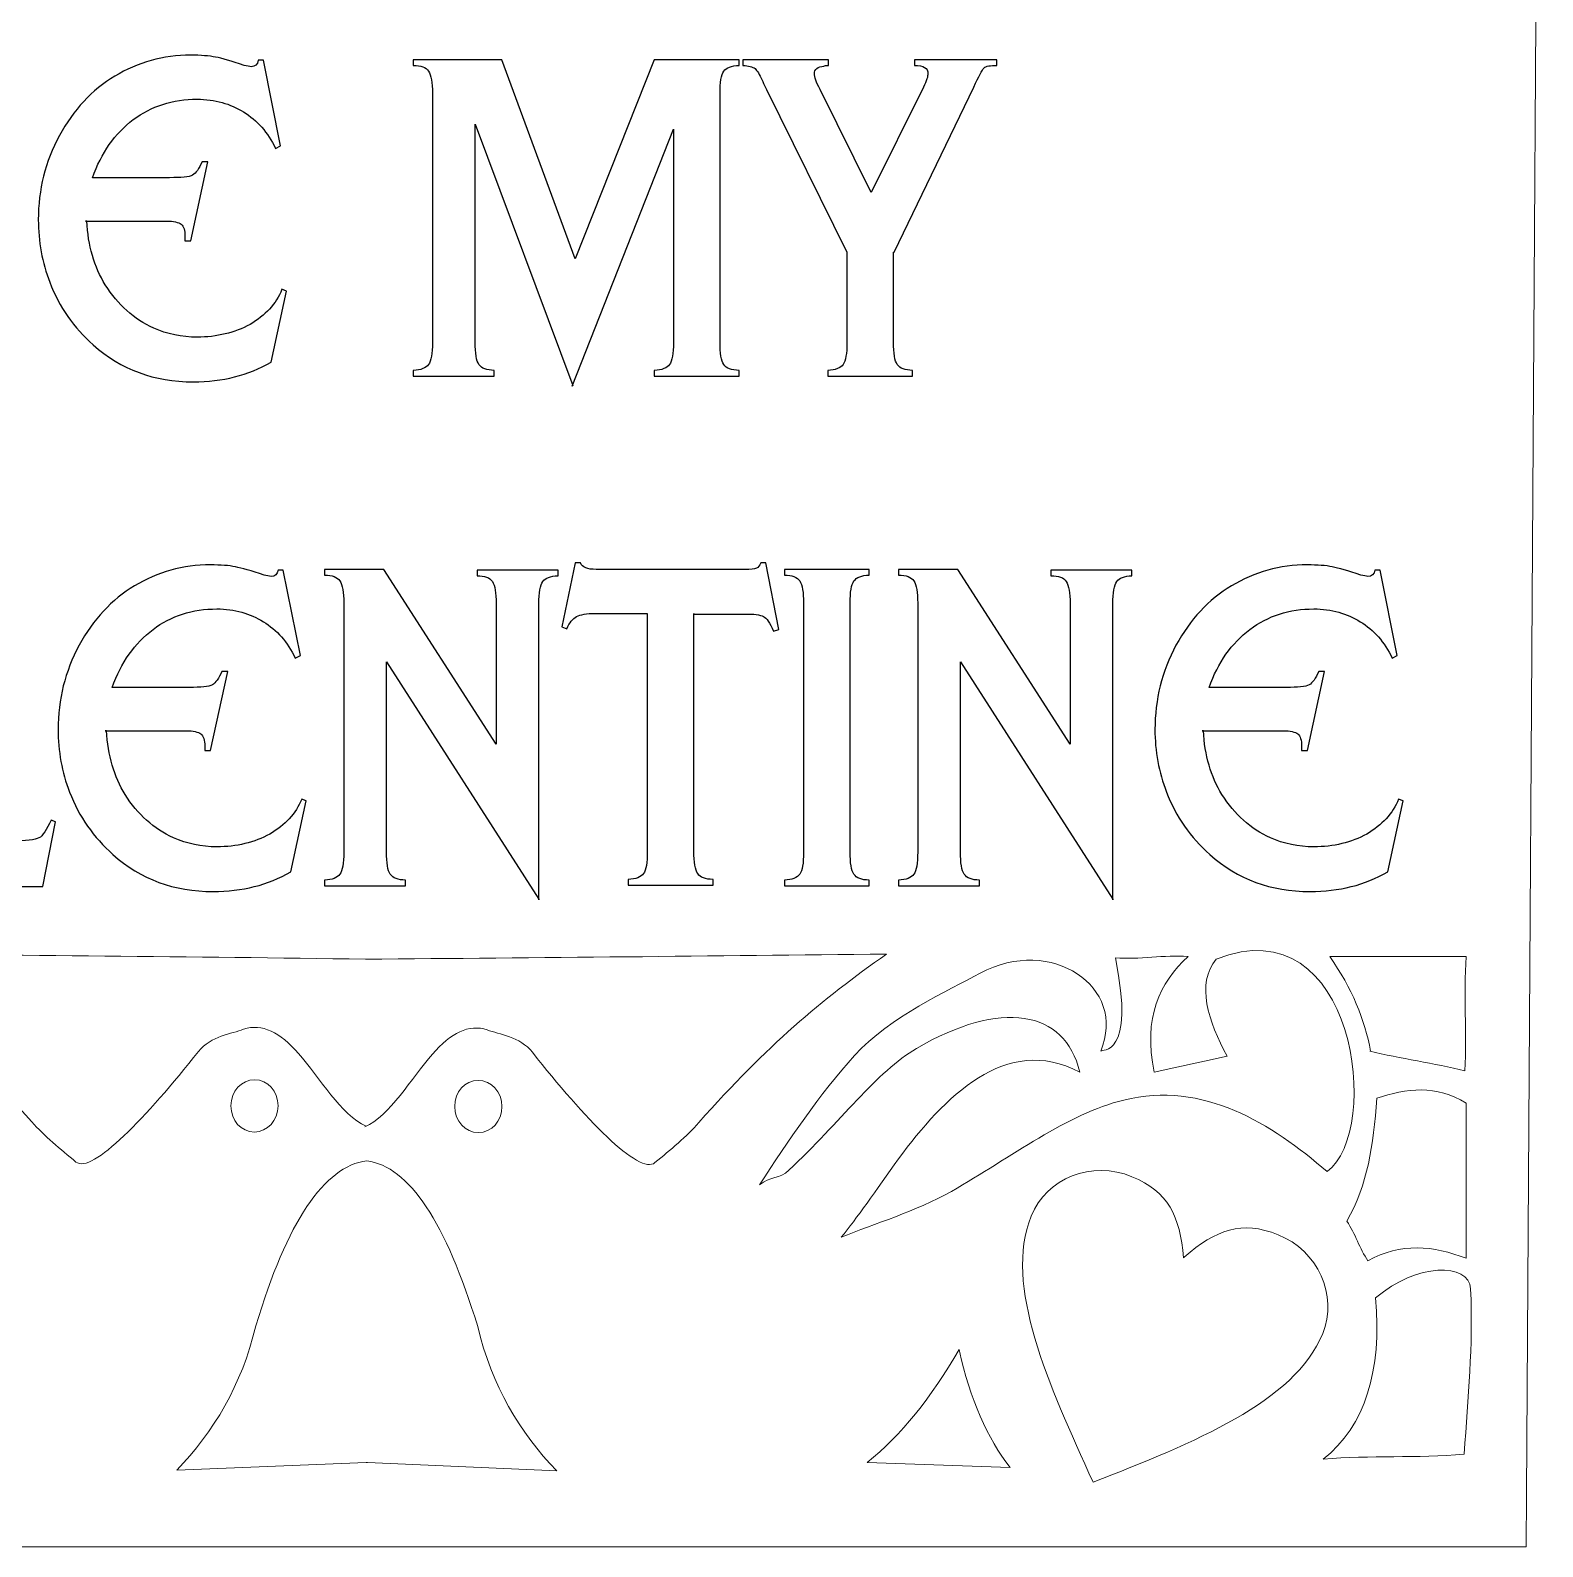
# Model space of a CAD drawing. Header units: centimetres. Extents: x -13.3 to 12.8, y -10.3 to 10.3.
# Drawn here: x 6.74 to 12.77, y -10.28 to -4.24 of the extents above; entities that cross this region are included whole.
import ezdxf

# ---------------------------------------------------------------- set-up
doc = ezdxf.new("R2010")
doc.units = ezdxf.units.CM
doc.header["$MEASUREMENT"] = 0
doc.layers.add('Layer 1', color=7, linetype='Continuous')

msp = doc.modelspace()

# ---------------------------------------------------------------- linework, layer by layer
at = {"layer": 'Layer 1', "color": 242, "lineweight": 18}
for points, knots in [([(3.52552, -1.41478), (3.80746, -0.01016), (5.10032, 0.85852), (5.6896, 0.94742), (5.6896, 0.94742), (5.7658, 1.21412), (5.92836, 1.4605), (6.2103, 1.67386), (6.2103, 1.67386), (6.42112, 1.83134), (6.66496, 1.92532), (6.90372, 2.00914), (6.90372, 2.00914), (7.12978, 2.08788), (7.37362, 2.08026), (7.59714, 2.16408), (7.59714, 2.16408), (7.747, 2.21996), (7.874, 2.3368), (8.11276, 2.42316), (8.11276, 2.42316), (8.34898, 2.3368), (8.47598, 2.21996), (8.62838, 2.16408), (8.62838, 2.16408), (8.8519, 2.08026), (9.09828, 2.09042), (9.3218, 2.00914), (9.3218, 2.00914), (9.5631, 1.92532), (9.80694, 1.83134), (10.01522, 1.67386), (10.01522, 1.67386), (10.29716, 1.4605), (10.45972, 1.21666), (10.53592, 0.94742), (10.53592, 0.94742), (11.20394, 0.84582), (12.76858, -0.25146), (12.75588, -1.89484), (12.75588, -1.89484), (12.75588, -1.89484), (12.70254, -10.27938), (12.70254, -10.27938), (12.70254, -10.27938), (12.70254, -10.27938), (8.21182, -10.27938), (8.21182, -10.27938), (8.21182, -10.27938), (8.21182, -10.27938), (3.52298, -10.27938), (3.52298, -10.27938), (3.52298, -10.27938), (3.52298, -10.27938), (-1.16586, -10.27938), (-1.16586, -10.27938), (-1.16586, -10.27938), (-1.16586, -10.27938), (-5.65658, -10.27938), (-5.65658, -10.27938), (-5.65658, -10.27938), (-5.65658, -10.27938), (-5.70992, -1.89484), (-5.70992, -1.89484), (-5.70992, -1.89484), (-5.72262, -0.25146), (-4.15798, 0.84328), (-3.48996, 0.94742), (-3.48996, 0.94742), (-3.41376, 1.21412), (-3.2512, 1.4605), (-2.96926, 1.67386), (-2.96926, 1.67386), (-2.75844, 1.83134), (-2.5146, 1.92532), (-2.27584, 2.00914), (-2.27584, 2.00914), (-2.04978, 2.08788), (-1.80594, 2.08026), (-1.58242, 2.16408), (-1.58242, 2.16408), (-1.43256, 2.21996), (-1.30556, 2.3368), (-1.0668, 2.42316), (-1.0668, 2.42316), (-0.83058, 2.3368), (-0.70358, 2.21996), (-0.55118, 2.16408), (-0.55118, 2.16408), (-0.32766, 2.08026), (-0.08128, 2.09042), (0.14224, 2.00914), (0.14224, 2.00914), (0.38354, 1.92532), (0.62738, 1.83134), (0.83566, 1.67386), (0.83566, 1.67386), (1.1176, 1.4605), (1.28016, 1.21666), (1.35636, 0.94742), (1.35636, 0.94742), (1.94564, 0.85598), (3.2385, -0.0127), (3.52044, -1.41478), (3.52044, -1.41478), (3.52044, -1.41478), (3.52552, -1.41478), (3.52552, -1.41478)], [0, 0, 0, 0, 0.0357143, 0.0357143, 0.0357143, 0.0357143, 0.0714286, 0.0714286, 0.0714286, 0.0714286, 0.1071429, 0.1071429, 0.1071429, 0.1071429, 0.1428571, 0.1428571, 0.1428571, 0.1428571, 0.1785714, 0.1785714, 0.1785714, 0.1785714, 0.2142857, 0.2142857, 0.2142857, 0.2142857, 0.25, 0.25, 0.25, 0.25, 0.2857143, 0.2857143, 0.2857143, 0.2857143, 0.3214286, 0.3214286, 0.3214286, 0.3214286, 0.3571429, 0.3571429, 0.3571429, 0.3571429, 0.3928571, 0.3928571, 0.3928571, 0.3928571, 0.4285714, 0.4285714, 0.4285714, 0.4285714, 0.4642857, 0.4642857, 0.4642857, 0.4642857, 0.5, 0.5, 0.5, 0.5, 0.5357143, 0.5357143, 0.5357143, 0.5357143, 0.5714286, 0.5714286, 0.5714286, 0.5714286, 0.6071429, 0.6071429, 0.6071429, 0.6071429, 0.6428571, 0.6428571, 0.6428571, 0.6428571, 0.6785714, 0.6785714, 0.6785714, 0.6785714, 0.7142857, 0.7142857, 0.7142857, 0.7142857, 0.75, 0.75, 0.75, 0.75, 0.7857143, 0.7857143, 0.7857143, 0.7857143, 0.8214286, 0.8214286, 0.8214286, 0.8214286, 0.8571429, 0.8571429, 0.8571429, 0.8571429, 0.8928571, 0.8928571, 0.8928571, 0.8928571, 0.9285714, 0.9285714, 0.9285714, 0.9285714, 1, 1, 1, 1]), ([(11.91006, -8.78586), (11.68908, -8.59536), (11.4173, -8.42264), (11.0998, -8.50138), (11.0998, -8.50138), (10.87628, -8.55472), (10.65022, -8.72998), (10.414, -8.8646), (10.414, -8.8646), (10.26922, -8.94588), (10.1092, -8.9916), (9.97458, -9.04748), (9.97458, -9.04748), (10.03554, -8.97382), (10.11174, -8.86206), (10.20318, -8.73506), (10.20318, -8.73506), (10.38352, -8.49122), (10.6299, -8.23468), (10.92454, -8.38962), (10.92454, -8.38962), (10.86612, -8.1407), (10.60958, -8.10006), (10.2743, -8.29564), (10.2743, -8.29564), (10.11682, -8.38708), (9.9695, -8.59028), (9.7663, -8.78078), (9.7663, -8.78078), (9.73074, -8.81634), (9.6901, -8.80364), (9.64946, -8.8392), (9.64946, -8.8392), (9.76122, -8.66394), (9.89076, -8.47598), (10.02792, -8.32358), (10.02792, -8.32358), (10.17016, -8.16864), (10.4013, -8.0645), (10.5283, -7.99592), (10.5283, -7.99592), (10.81278, -7.84352), (11.11504, -8.0518), (11.00836, -8.3058), (11.00836, -8.3058), (11.0109, -8.29818), (11.14806, -8.33374), (11.06678, -7.93496), (11.06678, -7.93496), (11.16076, -7.94258), (11.26236, -7.92226), (11.35634, -7.92988), (11.35634, -7.92988), (11.24204, -8.03402), (11.176, -8.17372), (11.22172, -8.38962), (11.22172, -8.38962), (11.3157, -8.3693), (11.4173, -8.34898), (11.51128, -8.32612), (11.51128, -8.32612), (11.43762, -8.18896), (11.38682, -8.03656), (11.4681, -7.94004), (11.4681, -7.94004), (12.02436, -7.71906), (12.13104, -8.62584), (11.91006, -8.78586)], [0, 0, 0, 0, 0.0555556, 0.0555556, 0.0555556, 0.0555556, 0.1111111, 0.1111111, 0.1111111, 0.1111111, 0.1666667, 0.1666667, 0.1666667, 0.1666667, 0.2222222, 0.2222222, 0.2222222, 0.2222222, 0.2777778, 0.2777778, 0.2777778, 0.2777778, 0.3333333, 0.3333333, 0.3333333, 0.3333333, 0.3888889, 0.3888889, 0.3888889, 0.3888889, 0.4444444, 0.4444444, 0.4444444, 0.4444444, 0.5, 0.5, 0.5, 0.5, 0.5555556, 0.5555556, 0.5555556, 0.5555556, 0.6111111, 0.6111111, 0.6111111, 0.6111111, 0.6666667, 0.6666667, 0.6666667, 0.6666667, 0.7222222, 0.7222222, 0.7222222, 0.7222222, 0.7777778, 0.7777778, 0.7777778, 0.7777778, 0.8333333, 0.8333333, 0.8333333, 0.8333333, 0.8888889, 0.8888889, 0.8888889, 0.8888889, 1, 1, 1, 1]), ([(8.08228, -8.60552), (7.98322, -8.5598), (7.89686, -8.41248), (7.81304, -8.31596), (7.81304, -8.31596), (7.73938, -8.23214), (7.66826, -8.19404), (7.5946, -8.21944), (7.5946, -8.21944), (7.54634, -8.23722), (7.46506, -8.24484), (7.41426, -8.30834), (7.41426, -8.30834), (7.21106, -8.56488), (6.99008, -8.79856), (6.92658, -8.74776), (6.92658, -8.74776), (6.86562, -8.69696), (6.79958, -8.64362), (6.75132, -8.58774), (6.75132, -8.58774), (6.47954, -8.2804), (6.26364, -8.10006), (6.00456, -7.91718), (6.00456, -7.91718), (6.69544, -7.9248), (7.38632, -7.92988), (8.07974, -7.94004), (8.07974, -7.94004), (8.77316, -7.93496), (9.46404, -7.92734), (10.15492, -7.91972), (10.15492, -7.91972), (9.89584, -8.1026), (9.67994, -8.28294), (9.40816, -8.59028), (9.40816, -8.59028), (9.3599, -8.64616), (9.29386, -8.6995), (9.2329, -8.7503), (9.2329, -8.7503), (9.17194, -8.80364), (8.94842, -8.56996), (8.74522, -8.31088), (8.74522, -8.31088), (8.69442, -8.24738), (8.61314, -8.23976), (8.56488, -8.22198), (8.56488, -8.22198), (8.49122, -8.19658), (8.4201, -8.23468), (8.34644, -8.3185), (8.34644, -8.3185), (8.26262, -8.41502), (8.17626, -8.56488), (8.0772, -8.60806), (8.0772, -8.60806), (8.0772, -8.60806), (8.08228, -8.60552), (8.08228, -8.60552)], [0, 0, 0, 0, 0.0625, 0.0625, 0.0625, 0.0625, 0.125, 0.125, 0.125, 0.125, 0.1875, 0.1875, 0.1875, 0.1875, 0.25, 0.25, 0.25, 0.25, 0.3125, 0.3125, 0.3125, 0.3125, 0.375, 0.375, 0.375, 0.375, 0.4375, 0.4375, 0.4375, 0.4375, 0.5, 0.5, 0.5, 0.5, 0.5625, 0.5625, 0.5625, 0.5625, 0.625, 0.625, 0.625, 0.625, 0.6875, 0.6875, 0.6875, 0.6875, 0.75, 0.75, 0.75, 0.75, 0.8125, 0.8125, 0.8125, 0.8125, 0.875, 0.875, 0.875, 0.875, 1, 1, 1, 1]), ([(12.08024, -8.3058), (12.19962, -8.33628), (12.33932, -8.35406), (12.4587, -8.38454), (12.4587, -8.38454), (12.46632, -8.22706), (12.45362, -8.08736), (12.46378, -7.92988), (12.46378, -7.92988), (12.28344, -7.92988), (12.10056, -7.92988), (11.92022, -7.92988), (11.92022, -7.92988), (12.00912, -8.05434), (12.05992, -8.18134), (12.08278, -8.3058), (12.08278, -8.3058), (12.08278, -8.3058), (12.08024, -8.3058), (12.08024, -8.3058)], [0, 0, 0, 0, 0.1666667, 0.1666667, 0.1666667, 0.1666667, 0.3333333, 0.3333333, 0.3333333, 0.3333333, 0.5, 0.5, 0.5, 0.5, 0.6666667, 0.6666667, 0.6666667, 0.6666667, 1, 1, 1, 1]), ([(7.63778, -8.4201), (7.69112, -8.4201), (7.73176, -8.46582), (7.73176, -8.52424), (7.73176, -8.52424), (7.73176, -8.58266), (7.68858, -8.62838), (7.63778, -8.62838), (7.63778, -8.62838), (7.58444, -8.62838), (7.5438, -8.58266), (7.5438, -8.52424), (7.5438, -8.52424), (7.5438, -8.46582), (7.58698, -8.4201), (7.63778, -8.4201)], [0, 0, 0, 0, 0.2, 0.2, 0.2, 0.2, 0.4, 0.4, 0.4, 0.4, 0.6, 0.6, 0.6, 0.6, 1, 1, 1, 1]), ([(8.52932, -8.42264), (8.47598, -8.42264), (8.43534, -8.46836), (8.43534, -8.52678), (8.43534, -8.52678), (8.43534, -8.5852), (8.47852, -8.63092), (8.52932, -8.63092), (8.52932, -8.63092), (8.58266, -8.63092), (8.6233, -8.5852), (8.6233, -8.52678), (8.6233, -8.52678), (8.6233, -8.46836), (8.58012, -8.42264), (8.52932, -8.42264)], [0, 0, 0, 0, 0.2, 0.2, 0.2, 0.2, 0.4, 0.4, 0.4, 0.4, 0.6, 0.6, 0.6, 0.6, 1, 1, 1, 1]), ([(12.07262, -9.14146), (12.20216, -9.0678), (12.33424, -9.0805), (12.46378, -9.1313), (12.46378, -9.1313), (12.46378, -8.92556), (12.46378, -8.71982), (12.46378, -8.51408), (12.46378, -8.51408), (12.3444, -8.43788), (12.22502, -8.45566), (12.10818, -8.49376), (12.10818, -8.49376), (12.09294, -8.6868), (12.07262, -8.83412), (11.9888, -8.98398), (11.9888, -8.98398), (12.02182, -9.03224), (12.0396, -9.0932), (12.07262, -9.14146)], [0, 0, 0, 0, 0.1666667, 0.1666667, 0.1666667, 0.1666667, 0.3333333, 0.3333333, 0.3333333, 0.3333333, 0.5, 0.5, 0.5, 0.5, 0.6666667, 0.6666667, 0.6666667, 0.6666667, 1, 1, 1, 1]), ([(8.08228, -9.9441), (8.08228, -9.9441), (7.3279, -9.97458), (7.3279, -9.97458), (7.3279, -9.97458), (7.47522, -9.82218), (7.58698, -9.63676), (7.64286, -9.40054), (7.64286, -9.40054), (7.76732, -8.98652), (7.91464, -8.76554), (8.08482, -8.74268), (8.08482, -8.74268), (8.255, -8.76554), (8.39978, -8.98906), (8.52678, -9.40308), (8.52678, -9.40308), (8.58266, -9.6393), (8.69442, -9.82472), (8.84174, -9.97712), (8.84174, -9.97712), (8.84174, -9.97712), (8.08736, -9.9441), (8.08736, -9.9441), (8.08736, -9.9441), (8.08736, -9.9441), (8.08228, -9.9441), (8.08228, -9.9441)], [0, 0, 0, 0, 0.125, 0.125, 0.125, 0.125, 0.25, 0.25, 0.25, 0.25, 0.375, 0.375, 0.375, 0.375, 0.5, 0.5, 0.5, 0.5, 0.625, 0.625, 0.625, 0.625, 0.75, 0.75, 0.75, 0.75, 1, 1, 1, 1]), ([(11.3411, -9.12622), (11.4681, -9.017), (11.5697, -8.9789), (11.71448, -9.03732), (11.71448, -9.03732), (11.8745, -9.10082), (11.95324, -9.27862), (11.89228, -9.43102), (11.89228, -9.43102), (11.78052, -9.70534), (11.3792, -9.86536), (10.97788, -10.02284), (10.97788, -10.02284), (10.80008, -9.63168), (10.61974, -9.23798), (10.7315, -8.96366), (10.7315, -8.96366), (10.79246, -8.81126), (10.9728, -8.74014), (11.13282, -8.80618), (11.13282, -8.80618), (11.2776, -8.8646), (11.32332, -8.96366), (11.33856, -9.12876), (11.33856, -9.12876), (11.33856, -9.12876), (11.3411, -9.12622), (11.3411, -9.12622)], [0, 0, 0, 0, 0.125, 0.125, 0.125, 0.125, 0.25, 0.25, 0.25, 0.25, 0.375, 0.375, 0.375, 0.375, 0.5, 0.5, 0.5, 0.5, 0.625, 0.625, 0.625, 0.625, 0.75, 0.75, 0.75, 0.75, 1, 1, 1, 1]), ([(11.89482, -9.9314), (12.08278, -9.91362), (12.2682, -9.92886), (12.45616, -9.91108), (12.45616, -9.91108), (12.4714, -9.6774), (12.49172, -9.4869), (12.48156, -9.25322), (12.48156, -9.25322), (12.47648, -9.14654), (12.26566, -9.14908), (12.1031, -9.28878), (12.1031, -9.28878), (12.1285, -9.57834), (12.06246, -9.79678), (11.89482, -9.9314)], [0, 0, 0, 0, 0.2, 0.2, 0.2, 0.2, 0.4, 0.4, 0.4, 0.4, 0.6, 0.6, 0.6, 0.6, 1, 1, 1, 1]), ([(10.07872, -9.9441), (10.07872, -9.9441), (10.64768, -9.96442), (10.64768, -9.96442), (10.64768, -9.96442), (10.55624, -9.84758), (10.48766, -9.69264), (10.44448, -9.49452), (10.44448, -9.49452), (10.33272, -9.68502), (10.21334, -9.83742), (10.07872, -9.9441)], [0, 0, 0, 0, 0.25, 0.25, 0.25, 0.25, 0.5, 0.5, 0.5, 0.5, 1, 1, 1, 1])]:
    msp.add_open_spline(points, degree=3, knots=knots, dxfattribs=at)
at = {"layer": 'Layer 1', "color": 7}
for points, knots in [([(6.96976, -5.00126), (6.97484, -5.09778), (7.00024, -5.18414), (7.04342, -5.25526), (7.04342, -5.25526), (7.09422, -5.334), (7.15772, -5.39242), (7.23646, -5.42798), (7.23646, -5.42798), (7.2898, -5.45084), (7.34822, -5.46354), (7.40918, -5.46354), (7.40918, -5.46354), (7.48792, -5.46354), (7.55904, -5.44576), (7.62, -5.41274), (7.62, -5.41274), (7.68096, -5.37718), (7.72414, -5.33146), (7.747, -5.27304), (7.747, -5.27304), (7.747, -5.27304), (7.76478, -5.28066), (7.76478, -5.28066), (7.76478, -5.28066), (7.76478, -5.28066), (7.70382, -5.5626), (7.70382, -5.5626), (7.70382, -5.5626), (7.61238, -5.61594), (7.51078, -5.64134), (7.39394, -5.64134), (7.39394, -5.64134), (7.239, -5.64134), (7.10692, -5.59308), (6.99516, -5.49402), (6.99516, -5.49402), (6.91896, -5.42544), (6.86054, -5.34416), (6.82244, -5.2451), (6.82244, -5.2451), (6.79196, -5.16636), (6.77672, -5.08254), (6.77672, -4.99618), (6.77672, -4.99618), (6.77672, -4.8768), (6.80466, -4.76504), (6.86054, -4.6609), (6.86054, -4.6609), (6.91642, -4.5593), (6.99008, -4.47802), (7.08152, -4.42468), (7.08152, -4.42468), (7.17296, -4.3688), (7.27456, -4.34086), (7.38378, -4.34086), (7.38378, -4.34086), (7.42442, -4.34086), (7.45744, -4.3434), (7.48284, -4.34848), (7.48284, -4.34848), (7.50824, -4.35356), (7.54634, -4.36372), (7.59714, -4.3815), (7.59714, -4.3815), (7.6073, -4.38404), (7.61746, -4.38658), (7.62508, -4.38658), (7.62508, -4.38658), (7.64032, -4.38658), (7.65048, -4.37896), (7.65302, -4.36118), (7.65302, -4.36118), (7.65302, -4.36118), (7.67334, -4.36118), (7.67334, -4.36118), (7.67334, -4.36118), (7.67334, -4.36118), (7.74192, -4.70154), (7.74192, -4.70154), (7.74192, -4.70154), (7.74192, -4.70154), (7.7216, -4.7117), (7.7216, -4.7117), (7.7216, -4.7117), (7.69112, -4.6482), (7.64794, -4.59994), (7.5946, -4.56692), (7.5946, -4.56692), (7.54126, -4.5339), (7.4803, -4.51612), (7.40918, -4.51612), (7.40918, -4.51612), (7.31266, -4.51612), (7.2263, -4.54406), (7.15518, -4.5974), (7.15518, -4.5974), (7.08152, -4.65328), (7.02818, -4.72948), (6.99262, -4.82854), (6.99262, -4.82854), (6.99262, -4.82854), (7.29996, -4.82854), (7.29996, -4.82854), (7.29996, -4.82854), (7.34568, -4.82854), (7.37616, -4.826), (7.3914, -4.81838), (7.3914, -4.81838), (7.4041, -4.81076), (7.4168, -4.79298), (7.4295, -4.76504), (7.4295, -4.76504), (7.4295, -4.76504), (7.45236, -4.76504), (7.45236, -4.76504), (7.45236, -4.76504), (7.45236, -4.76504), (7.38378, -5.08), (7.38378, -5.08), (7.38378, -5.08), (7.38378, -5.08), (7.36092, -5.08), (7.36092, -5.08), (7.36092, -5.08), (7.36092, -5.07238), (7.36092, -5.0673), (7.36092, -5.06222), (7.36092, -5.06222), (7.36092, -5.03936), (7.35584, -5.02158), (7.34568, -5.01396), (7.34568, -5.01396), (7.33552, -5.00634), (7.3152, -5.00126), (7.28726, -5.00126), (7.28726, -5.00126), (7.28726, -5.00126), (6.96468, -5.00126), (6.96468, -5.00126), (6.96468, -5.00126), (6.96468, -5.00126), (6.96976, -5.00126), (6.96976, -5.00126)], [0, 0, 0, 0, 0.027027, 0.027027, 0.027027, 0.027027, 0.0540541, 0.0540541, 0.0540541, 0.0540541, 0.0810811, 0.0810811, 0.0810811, 0.0810811, 0.1081081, 0.1081081, 0.1081081, 0.1081081, 0.1351351, 0.1351351, 0.1351351, 0.1351351, 0.1621622, 0.1621622, 0.1621622, 0.1621622, 0.1891892, 0.1891892, 0.1891892, 0.1891892, 0.2162162, 0.2162162, 0.2162162, 0.2162162, 0.2432432, 0.2432432, 0.2432432, 0.2432432, 0.2702703, 0.2702703, 0.2702703, 0.2702703, 0.2972973, 0.2972973, 0.2972973, 0.2972973, 0.3243243, 0.3243243, 0.3243243, 0.3243243, 0.3513514, 0.3513514, 0.3513514, 0.3513514, 0.3783784, 0.3783784, 0.3783784, 0.3783784, 0.4054054, 0.4054054, 0.4054054, 0.4054054, 0.4324324, 0.4324324, 0.4324324, 0.4324324, 0.4594595, 0.4594595, 0.4594595, 0.4594595, 0.4864865, 0.4864865, 0.4864865, 0.4864865, 0.5135135, 0.5135135, 0.5135135, 0.5135135, 0.5405405, 0.5405405, 0.5405405, 0.5405405, 0.5675676, 0.5675676, 0.5675676, 0.5675676, 0.5945946, 0.5945946, 0.5945946, 0.5945946, 0.6216216, 0.6216216, 0.6216216, 0.6216216, 0.6486486, 0.6486486, 0.6486486, 0.6486486, 0.6756757, 0.6756757, 0.6756757, 0.6756757, 0.7027027, 0.7027027, 0.7027027, 0.7027027, 0.7297297, 0.7297297, 0.7297297, 0.7297297, 0.7567568, 0.7567568, 0.7567568, 0.7567568, 0.7837838, 0.7837838, 0.7837838, 0.7837838, 0.8108108, 0.8108108, 0.8108108, 0.8108108, 0.8378378, 0.8378378, 0.8378378, 0.8378378, 0.8648649, 0.8648649, 0.8648649, 0.8648649, 0.8918919, 0.8918919, 0.8918919, 0.8918919, 0.9189189, 0.9189189, 0.9189189, 0.9189189, 0.9459459, 0.9459459, 0.9459459, 0.9459459, 1, 1, 1, 1]), ([(8.90524, -5.65658), (8.90524, -5.65658), (8.51662, -4.61518), (8.51662, -4.61518), (8.51662, -4.61518), (8.51662, -4.61518), (8.51662, -5.48386), (8.51662, -5.48386), (8.51662, -5.48386), (8.51662, -5.52704), (8.5217, -5.55752), (8.53186, -5.57276), (8.53186, -5.57276), (8.54202, -5.588), (8.56234, -5.59562), (8.59282, -5.59562), (8.59282, -5.59562), (8.59282, -5.59562), (8.59282, -5.61848), (8.59282, -5.61848), (8.59282, -5.61848), (8.59282, -5.61848), (8.27024, -5.61848), (8.27024, -5.61848), (8.27024, -5.61848), (8.27024, -5.61848), (8.27024, -5.59562), (8.27024, -5.59562), (8.27024, -5.59562), (8.30072, -5.59562), (8.32104, -5.58546), (8.3312, -5.57276), (8.3312, -5.57276), (8.34136, -5.55752), (8.34644, -5.52958), (8.34644, -5.48386), (8.34644, -5.48386), (8.34644, -5.48386), (8.34644, -4.49326), (8.34644, -4.49326), (8.34644, -4.49326), (8.34644, -4.45008), (8.34136, -4.4196), (8.3312, -4.40436), (8.3312, -4.40436), (8.32104, -4.38912), (8.30072, -4.3815), (8.27024, -4.3815), (8.27024, -4.3815), (8.27024, -4.3815), (8.27024, -4.35864), (8.27024, -4.35864), (8.27024, -4.35864), (8.27024, -4.35864), (8.6233, -4.35864), (8.6233, -4.35864), (8.6233, -4.35864), (8.6233, -4.35864), (8.9154, -5.15112), (8.9154, -5.15112), (8.9154, -5.15112), (8.9154, -5.15112), (9.23036, -4.35864), (9.23036, -4.35864), (9.23036, -4.35864), (9.23036, -4.35864), (9.56818, -4.35864), (9.56818, -4.35864), (9.56818, -4.35864), (9.56818, -4.35864), (9.56818, -4.3815), (9.56818, -4.3815), (9.56818, -4.3815), (9.5377, -4.3815), (9.51738, -4.39166), (9.50722, -4.40436), (9.50722, -4.40436), (9.49706, -4.4196), (9.49198, -4.44754), (9.49198, -4.49326), (9.49198, -4.49326), (9.49198, -4.49326), (9.49198, -5.48386), (9.49198, -5.48386), (9.49198, -5.48386), (9.49198, -5.52704), (9.49706, -5.55752), (9.50722, -5.57276), (9.50722, -5.57276), (9.51738, -5.588), (9.5377, -5.59562), (9.56818, -5.59562), (9.56818, -5.59562), (9.56818, -5.59562), (9.56818, -5.61848), (9.56818, -5.61848), (9.56818, -5.61848), (9.56818, -5.61848), (9.23036, -5.61848), (9.23036, -5.61848), (9.23036, -5.61848), (9.23036, -5.61848), (9.23036, -5.59562), (9.23036, -5.59562), (9.23036, -5.59562), (9.26084, -5.59562), (9.28116, -5.58546), (9.29132, -5.57276), (9.29132, -5.57276), (9.30148, -5.55752), (9.30656, -5.52958), (9.30656, -5.48386), (9.30656, -5.48386), (9.30656, -5.48386), (9.30656, -4.6355), (9.30656, -4.6355), (9.30656, -4.6355), (9.30656, -4.6355), (8.9027, -5.65912), (8.9027, -5.65912), (8.9027, -5.65912), (8.9027, -5.65912), (8.90524, -5.65658), (8.90524, -5.65658)], [0, 0, 0, 0, 0.03125, 0.03125, 0.03125, 0.03125, 0.0625, 0.0625, 0.0625, 0.0625, 0.09375, 0.09375, 0.09375, 0.09375, 0.125, 0.125, 0.125, 0.125, 0.15625, 0.15625, 0.15625, 0.15625, 0.1875, 0.1875, 0.1875, 0.1875, 0.21875, 0.21875, 0.21875, 0.21875, 0.25, 0.25, 0.25, 0.25, 0.28125, 0.28125, 0.28125, 0.28125, 0.3125, 0.3125, 0.3125, 0.3125, 0.34375, 0.34375, 0.34375, 0.34375, 0.375, 0.375, 0.375, 0.375, 0.40625, 0.40625, 0.40625, 0.40625, 0.4375, 0.4375, 0.4375, 0.4375, 0.46875, 0.46875, 0.46875, 0.46875, 0.5, 0.5, 0.5, 0.5, 0.53125, 0.53125, 0.53125, 0.53125, 0.5625, 0.5625, 0.5625, 0.5625, 0.59375, 0.59375, 0.59375, 0.59375, 0.625, 0.625, 0.625, 0.625, 0.65625, 0.65625, 0.65625, 0.65625, 0.6875, 0.6875, 0.6875, 0.6875, 0.71875, 0.71875, 0.71875, 0.71875, 0.75, 0.75, 0.75, 0.75, 0.78125, 0.78125, 0.78125, 0.78125, 0.8125, 0.8125, 0.8125, 0.8125, 0.84375, 0.84375, 0.84375, 0.84375, 0.875, 0.875, 0.875, 0.875, 0.90625, 0.90625, 0.90625, 0.90625, 0.9375, 0.9375, 0.9375, 0.9375, 1, 1, 1, 1]), ([(10.18286, -5.12572), (10.18286, -5.12572), (10.18286, -5.48386), (10.18286, -5.48386), (10.18286, -5.48386), (10.18286, -5.52704), (10.18794, -5.55752), (10.1981, -5.57276), (10.1981, -5.57276), (10.20826, -5.588), (10.22858, -5.59562), (10.25906, -5.59562), (10.25906, -5.59562), (10.25906, -5.59562), (10.25906, -5.61848), (10.25906, -5.61848), (10.25906, -5.61848), (10.25906, -5.61848), (9.92124, -5.61848), (9.92124, -5.61848), (9.92124, -5.61848), (9.92124, -5.61848), (9.92124, -5.59562), (9.92124, -5.59562), (9.92124, -5.59562), (9.95172, -5.59562), (9.97204, -5.58546), (9.9822, -5.57276), (9.9822, -5.57276), (9.99236, -5.55752), (9.99744, -5.52958), (9.99744, -5.48386), (9.99744, -5.48386), (9.99744, -5.48386), (9.99744, -5.12572), (9.99744, -5.12572), (9.99744, -5.12572), (9.99744, -5.12572), (9.6774, -4.47802), (9.6774, -4.47802), (9.6774, -4.47802), (9.66724, -4.4577), (9.66216, -4.445), (9.65962, -4.43992), (9.65962, -4.43992), (9.64946, -4.41706), (9.6393, -4.40182), (9.63168, -4.3942), (9.63168, -4.3942), (9.62152, -4.38658), (9.60628, -4.38404), (9.58342, -4.3815), (9.58342, -4.3815), (9.58342, -4.3815), (9.58342, -4.35864), (9.58342, -4.35864), (9.58342, -4.35864), (9.58342, -4.35864), (9.92378, -4.35864), (9.92378, -4.35864), (9.92378, -4.35864), (9.92378, -4.35864), (9.92378, -4.3815), (9.92378, -4.3815), (9.92378, -4.3815), (9.91362, -4.3815), (9.90854, -4.3815), (9.906, -4.38404), (9.906, -4.38404), (9.8806, -4.38658), (9.8679, -4.39674), (9.8679, -4.41452), (9.8679, -4.41452), (9.8679, -4.42722), (9.87552, -4.44754), (9.89076, -4.47802), (9.89076, -4.47802), (9.89076, -4.47802), (10.09396, -4.88696), (10.09396, -4.88696), (10.09396, -4.88696), (10.09396, -4.88696), (10.30224, -4.46786), (10.30224, -4.46786), (10.30224, -4.46786), (10.31494, -4.44246), (10.32002, -4.42468), (10.32002, -4.41452), (10.32002, -4.41452), (10.32002, -4.39166), (10.30224, -4.3815), (10.26668, -4.3815), (10.26668, -4.3815), (10.26668, -4.3815), (10.26668, -4.35864), (10.26668, -4.35864), (10.26668, -4.35864), (10.26668, -4.35864), (10.59434, -4.35864), (10.59434, -4.35864), (10.59434, -4.35864), (10.59434, -4.35864), (10.59434, -4.3815), (10.59434, -4.3815), (10.59434, -4.3815), (10.56894, -4.3815), (10.55116, -4.38404), (10.54354, -4.39166), (10.54354, -4.39166), (10.53592, -4.39928), (10.52322, -4.42468), (10.5029, -4.46786), (10.5029, -4.46786), (10.5029, -4.46786), (10.1854, -5.12572), (10.1854, -5.12572), (10.1854, -5.12572), (10.1854, -5.12572), (10.18286, -5.12572), (10.18286, -5.12572)], [0, 0, 0, 0, 0.0322581, 0.0322581, 0.0322581, 0.0322581, 0.0645161, 0.0645161, 0.0645161, 0.0645161, 0.0967742, 0.0967742, 0.0967742, 0.0967742, 0.1290323, 0.1290323, 0.1290323, 0.1290323, 0.1612903, 0.1612903, 0.1612903, 0.1612903, 0.1935484, 0.1935484, 0.1935484, 0.1935484, 0.2258065, 0.2258065, 0.2258065, 0.2258065, 0.2580645, 0.2580645, 0.2580645, 0.2580645, 0.2903226, 0.2903226, 0.2903226, 0.2903226, 0.3225806, 0.3225806, 0.3225806, 0.3225806, 0.3548387, 0.3548387, 0.3548387, 0.3548387, 0.3870968, 0.3870968, 0.3870968, 0.3870968, 0.4193548, 0.4193548, 0.4193548, 0.4193548, 0.4516129, 0.4516129, 0.4516129, 0.4516129, 0.483871, 0.483871, 0.483871, 0.483871, 0.516129, 0.516129, 0.516129, 0.516129, 0.5483871, 0.5483871, 0.5483871, 0.5483871, 0.5806452, 0.5806452, 0.5806452, 0.5806452, 0.6129032, 0.6129032, 0.6129032, 0.6129032, 0.6451613, 0.6451613, 0.6451613, 0.6451613, 0.6774194, 0.6774194, 0.6774194, 0.6774194, 0.7096774, 0.7096774, 0.7096774, 0.7096774, 0.7419355, 0.7419355, 0.7419355, 0.7419355, 0.7741935, 0.7741935, 0.7741935, 0.7741935, 0.8064516, 0.8064516, 0.8064516, 0.8064516, 0.8387097, 0.8387097, 0.8387097, 0.8387097, 0.8709677, 0.8709677, 0.8709677, 0.8709677, 0.9032258, 0.9032258, 0.9032258, 0.9032258, 0.9354839, 0.9354839, 0.9354839, 0.9354839, 1, 1, 1, 1]), ([(6.34238, -7.47014), (6.34238, -7.47014), (6.67004, -7.47014), (6.67004, -7.47014), (6.67004, -7.47014), (6.72846, -7.47014), (6.76402, -7.46506), (6.77926, -7.45744), (6.77926, -7.45744), (6.7945, -7.44982), (6.80974, -7.42442), (6.82752, -7.38632), (6.82752, -7.38632), (6.82752, -7.38632), (6.8453, -7.39394), (6.8453, -7.39394), (6.8453, -7.39394), (6.8453, -7.39394), (6.7945, -7.65048), (6.7945, -7.65048), (6.7945, -7.65048), (6.7945, -7.65048), (6.07822, -7.65048), (6.07822, -7.65048), (6.07822, -7.65048), (6.07822, -7.65048), (6.07822, -7.62762), (6.07822, -7.62762), (6.07822, -7.62762), (6.1087, -7.62762), (6.12902, -7.61746), (6.13918, -7.60476), (6.13918, -7.60476), (6.14934, -7.58952), (6.15442, -7.56158), (6.15442, -7.51586), (6.15442, -7.51586), (6.15442, -7.51586), (6.15442, -6.52526), (6.15442, -6.52526), (6.15442, -6.52526), (6.15442, -6.48208), (6.14934, -6.4516), (6.13918, -6.43636), (6.13918, -6.43636), (6.12902, -6.42112), (6.1087, -6.4135), (6.07822, -6.4135), (6.07822, -6.4135), (6.07822, -6.4135), (6.07822, -6.39064), (6.07822, -6.39064), (6.07822, -6.39064), (6.07822, -6.39064), (6.41604, -6.39064), (6.41604, -6.39064), (6.41604, -6.39064), (6.41604, -6.39064), (6.41604, -6.4135), (6.41604, -6.4135), (6.41604, -6.4135), (6.38556, -6.4135), (6.36524, -6.42366), (6.35508, -6.43636), (6.35508, -6.43636), (6.34492, -6.4516), (6.33984, -6.47954), (6.33984, -6.52526), (6.33984, -6.52526), (6.33984, -6.52526), (6.33984, -7.47268), (6.33984, -7.47268), (6.33984, -7.47268), (6.33984, -7.47268), (6.34238, -7.47014), (6.34238, -7.47014)], [0, 0, 0, 0, 0.05, 0.05, 0.05, 0.05, 0.1, 0.1, 0.1, 0.1, 0.15, 0.15, 0.15, 0.15, 0.2, 0.2, 0.2, 0.2, 0.25, 0.25, 0.25, 0.25, 0.3, 0.3, 0.3, 0.3, 0.35, 0.35, 0.35, 0.35, 0.4, 0.4, 0.4, 0.4, 0.45, 0.45, 0.45, 0.45, 0.5, 0.5, 0.5, 0.5, 0.55, 0.55, 0.55, 0.55, 0.6, 0.6, 0.6, 0.6, 0.65, 0.65, 0.65, 0.65, 0.7, 0.7, 0.7, 0.7, 0.75, 0.75, 0.75, 0.75, 0.8, 0.8, 0.8, 0.8, 0.85, 0.85, 0.85, 0.85, 0.9, 0.9, 0.9, 0.9, 1, 1, 1, 1]), ([(7.0485, -7.03072), (7.05358, -7.12724), (7.07898, -7.2136), (7.12216, -7.28472), (7.12216, -7.28472), (7.17296, -7.36346), (7.23646, -7.42188), (7.3152, -7.45744), (7.3152, -7.45744), (7.36854, -7.4803), (7.42696, -7.493), (7.48792, -7.493), (7.48792, -7.493), (7.56666, -7.493), (7.63778, -7.47522), (7.69874, -7.4422), (7.69874, -7.4422), (7.7597, -7.40664), (7.80288, -7.36092), (7.82574, -7.3025), (7.82574, -7.3025), (7.82574, -7.3025), (7.84352, -7.31012), (7.84352, -7.31012), (7.84352, -7.31012), (7.84352, -7.31012), (7.78256, -7.59206), (7.78256, -7.59206), (7.78256, -7.59206), (7.69112, -7.6454), (7.58952, -7.6708), (7.47268, -7.6708), (7.47268, -7.6708), (7.31774, -7.6708), (7.18566, -7.62254), (7.0739, -7.52348), (7.0739, -7.52348), (6.9977, -7.4549), (6.93928, -7.37362), (6.90118, -7.27456), (6.90118, -7.27456), (6.8707, -7.19582), (6.85546, -7.112), (6.85546, -7.02564), (6.85546, -7.02564), (6.85546, -6.90626), (6.8834, -6.7945), (6.93928, -6.69036), (6.93928, -6.69036), (6.99516, -6.58876), (7.06882, -6.50748), (7.16026, -6.45414), (7.16026, -6.45414), (7.2517, -6.39826), (7.3533, -6.37032), (7.46252, -6.37032), (7.46252, -6.37032), (7.50316, -6.37032), (7.53618, -6.37286), (7.56158, -6.37794), (7.56158, -6.37794), (7.58698, -6.38302), (7.62508, -6.39318), (7.67588, -6.41096), (7.67588, -6.41096), (7.68604, -6.4135), (7.6962, -6.41604), (7.70382, -6.41604), (7.70382, -6.41604), (7.71906, -6.41604), (7.72922, -6.40842), (7.73176, -6.39064), (7.73176, -6.39064), (7.73176, -6.39064), (7.75208, -6.39064), (7.75208, -6.39064), (7.75208, -6.39064), (7.75208, -6.39064), (7.82066, -6.731), (7.82066, -6.731), (7.82066, -6.731), (7.82066, -6.731), (7.80034, -6.74116), (7.80034, -6.74116), (7.80034, -6.74116), (7.76986, -6.67766), (7.72668, -6.6294), (7.67334, -6.59638), (7.67334, -6.59638), (7.62, -6.56336), (7.55904, -6.54558), (7.48792, -6.54558), (7.48792, -6.54558), (7.3914, -6.54558), (7.30504, -6.57352), (7.23392, -6.62686), (7.23392, -6.62686), (7.16026, -6.68274), (7.10692, -6.75894), (7.07136, -6.858), (7.07136, -6.858), (7.07136, -6.858), (7.3787, -6.858), (7.3787, -6.858), (7.3787, -6.858), (7.42442, -6.858), (7.4549, -6.85546), (7.47014, -6.84784), (7.47014, -6.84784), (7.48284, -6.84022), (7.49554, -6.82244), (7.50824, -6.7945), (7.50824, -6.7945), (7.50824, -6.7945), (7.5311, -6.7945), (7.5311, -6.7945), (7.5311, -6.7945), (7.5311, -6.7945), (7.46252, -7.10946), (7.46252, -7.10946), (7.46252, -7.10946), (7.46252, -7.10946), (7.43966, -7.10946), (7.43966, -7.10946), (7.43966, -7.10946), (7.43966, -7.10184), (7.43966, -7.09676), (7.43966, -7.09168), (7.43966, -7.09168), (7.43966, -7.06882), (7.43458, -7.05104), (7.42442, -7.04342), (7.42442, -7.04342), (7.41426, -7.0358), (7.39394, -7.03072), (7.366, -7.03072), (7.366, -7.03072), (7.366, -7.03072), (7.04342, -7.03072), (7.04342, -7.03072), (7.04342, -7.03072), (7.04342, -7.03072), (7.0485, -7.03072), (7.0485, -7.03072)], [0, 0, 0, 0, 0.027027, 0.027027, 0.027027, 0.027027, 0.0540541, 0.0540541, 0.0540541, 0.0540541, 0.0810811, 0.0810811, 0.0810811, 0.0810811, 0.1081081, 0.1081081, 0.1081081, 0.1081081, 0.1351351, 0.1351351, 0.1351351, 0.1351351, 0.1621622, 0.1621622, 0.1621622, 0.1621622, 0.1891892, 0.1891892, 0.1891892, 0.1891892, 0.2162162, 0.2162162, 0.2162162, 0.2162162, 0.2432432, 0.2432432, 0.2432432, 0.2432432, 0.2702703, 0.2702703, 0.2702703, 0.2702703, 0.2972973, 0.2972973, 0.2972973, 0.2972973, 0.3243243, 0.3243243, 0.3243243, 0.3243243, 0.3513514, 0.3513514, 0.3513514, 0.3513514, 0.3783784, 0.3783784, 0.3783784, 0.3783784, 0.4054054, 0.4054054, 0.4054054, 0.4054054, 0.4324324, 0.4324324, 0.4324324, 0.4324324, 0.4594595, 0.4594595, 0.4594595, 0.4594595, 0.4864865, 0.4864865, 0.4864865, 0.4864865, 0.5135135, 0.5135135, 0.5135135, 0.5135135, 0.5405405, 0.5405405, 0.5405405, 0.5405405, 0.5675676, 0.5675676, 0.5675676, 0.5675676, 0.5945946, 0.5945946, 0.5945946, 0.5945946, 0.6216216, 0.6216216, 0.6216216, 0.6216216, 0.6486486, 0.6486486, 0.6486486, 0.6486486, 0.6756757, 0.6756757, 0.6756757, 0.6756757, 0.7027027, 0.7027027, 0.7027027, 0.7027027, 0.7297297, 0.7297297, 0.7297297, 0.7297297, 0.7567568, 0.7567568, 0.7567568, 0.7567568, 0.7837838, 0.7837838, 0.7837838, 0.7837838, 0.8108108, 0.8108108, 0.8108108, 0.8108108, 0.8378378, 0.8378378, 0.8378378, 0.8378378, 0.8648649, 0.8648649, 0.8648649, 0.8648649, 0.8918919, 0.8918919, 0.8918919, 0.8918919, 0.9189189, 0.9189189, 0.9189189, 0.9189189, 0.9459459, 0.9459459, 0.9459459, 0.9459459, 1, 1, 1, 1]), ([(8.77062, -7.70128), (8.77062, -7.70128), (8.16356, -6.7564), (8.16356, -6.7564), (8.16356, -6.7564), (8.16356, -6.7564), (8.16356, -7.51332), (8.16356, -7.51332), (8.16356, -7.51332), (8.16356, -7.5565), (8.16864, -7.58698), (8.1788, -7.60222), (8.1788, -7.60222), (8.18896, -7.61746), (8.20928, -7.62508), (8.23976, -7.62508), (8.23976, -7.62508), (8.23976, -7.62508), (8.23976, -7.64794), (8.23976, -7.64794), (8.23976, -7.64794), (8.23976, -7.64794), (7.91718, -7.64794), (7.91718, -7.64794), (7.91718, -7.64794), (7.91718, -7.64794), (7.91718, -7.62508), (7.91718, -7.62508), (7.91718, -7.62508), (7.94766, -7.62508), (7.96798, -7.61492), (7.97814, -7.60222), (7.97814, -7.60222), (7.9883, -7.58698), (7.99338, -7.55904), (7.99338, -7.51332), (7.99338, -7.51332), (7.99338, -7.51332), (7.99338, -6.52272), (7.99338, -6.52272), (7.99338, -6.52272), (7.99338, -6.47954), (7.9883, -6.44906), (7.97814, -6.43382), (7.97814, -6.43382), (7.96798, -6.41858), (7.94766, -6.41096), (7.91718, -6.41096), (7.91718, -6.41096), (7.91718, -6.41096), (7.91718, -6.3881), (7.91718, -6.3881), (7.91718, -6.3881), (7.91718, -6.3881), (8.1534, -6.3881), (8.1534, -6.3881), (8.1534, -6.3881), (8.1534, -6.3881), (8.60044, -7.08406), (8.60044, -7.08406), (8.60044, -7.08406), (8.60044, -7.08406), (8.60044, -6.52526), (8.60044, -6.52526), (8.60044, -6.52526), (8.60044, -6.48208), (8.59536, -6.4516), (8.5852, -6.43636), (8.5852, -6.43636), (8.57504, -6.42112), (8.55472, -6.4135), (8.52424, -6.4135), (8.52424, -6.4135), (8.52424, -6.4135), (8.52424, -6.39064), (8.52424, -6.39064), (8.52424, -6.39064), (8.52424, -6.39064), (8.84682, -6.39064), (8.84682, -6.39064), (8.84682, -6.39064), (8.84682, -6.39064), (8.84682, -6.4135), (8.84682, -6.4135), (8.84682, -6.4135), (8.81634, -6.4135), (8.79602, -6.42366), (8.78586, -6.43636), (8.78586, -6.43636), (8.7757, -6.4516), (8.77062, -6.47954), (8.77062, -6.52526), (8.77062, -6.52526), (8.77062, -6.52526), (8.77062, -7.70382), (8.77062, -7.70382), (8.77062, -7.70382), (8.77062, -7.70382), (8.77062, -7.70128), (8.77062, -7.70128)], [0, 0, 0, 0, 0.0384615, 0.0384615, 0.0384615, 0.0384615, 0.0769231, 0.0769231, 0.0769231, 0.0769231, 0.1153846, 0.1153846, 0.1153846, 0.1153846, 0.1538462, 0.1538462, 0.1538462, 0.1538462, 0.1923077, 0.1923077, 0.1923077, 0.1923077, 0.2307692, 0.2307692, 0.2307692, 0.2307692, 0.2692308, 0.2692308, 0.2692308, 0.2692308, 0.3076923, 0.3076923, 0.3076923, 0.3076923, 0.3461538, 0.3461538, 0.3461538, 0.3461538, 0.3846154, 0.3846154, 0.3846154, 0.3846154, 0.4230769, 0.4230769, 0.4230769, 0.4230769, 0.4615385, 0.4615385, 0.4615385, 0.4615385, 0.5, 0.5, 0.5, 0.5, 0.5384615, 0.5384615, 0.5384615, 0.5384615, 0.5769231, 0.5769231, 0.5769231, 0.5769231, 0.6153846, 0.6153846, 0.6153846, 0.6153846, 0.6538462, 0.6538462, 0.6538462, 0.6538462, 0.6923077, 0.6923077, 0.6923077, 0.6923077, 0.7307692, 0.7307692, 0.7307692, 0.7307692, 0.7692308, 0.7692308, 0.7692308, 0.7692308, 0.8076923, 0.8076923, 0.8076923, 0.8076923, 0.8461538, 0.8461538, 0.8461538, 0.8461538, 0.8846154, 0.8846154, 0.8846154, 0.8846154, 0.9230769, 0.9230769, 0.9230769, 0.9230769, 1, 1, 1, 1]), ([(9.38784, -6.56336), (9.38784, -6.56336), (9.38784, -7.51078), (9.38784, -7.51078), (9.38784, -7.51078), (9.38784, -7.55396), (9.39292, -7.58444), (9.40308, -7.59968), (9.40308, -7.59968), (9.41324, -7.61492), (9.43356, -7.62254), (9.46404, -7.62254), (9.46404, -7.62254), (9.46404, -7.62254), (9.46404, -7.6454), (9.46404, -7.6454), (9.46404, -7.6454), (9.46404, -7.6454), (9.12622, -7.6454), (9.12622, -7.6454), (9.12622, -7.6454), (9.12622, -7.6454), (9.12622, -7.62254), (9.12622, -7.62254), (9.12622, -7.62254), (9.1567, -7.62254), (9.17702, -7.61238), (9.18718, -7.59968), (9.18718, -7.59968), (9.19734, -7.58444), (9.20242, -7.5565), (9.20242, -7.51078), (9.20242, -7.51078), (9.20242, -7.51078), (9.20242, -6.56336), (9.20242, -6.56336), (9.20242, -6.56336), (9.20242, -6.56336), (8.99414, -6.56336), (8.99414, -6.56336), (8.99414, -6.56336), (8.96112, -6.56336), (8.93572, -6.56844), (8.92048, -6.57606), (8.92048, -6.57606), (8.90524, -6.58368), (8.89254, -6.60146), (8.88238, -6.62432), (8.88238, -6.62432), (8.88238, -6.62432), (8.86206, -6.6167), (8.86206, -6.6167), (8.86206, -6.6167), (8.86206, -6.6167), (8.9154, -6.3627), (8.9154, -6.3627), (8.9154, -6.3627), (8.9154, -6.3627), (8.93572, -6.3627), (8.93572, -6.3627), (8.93572, -6.3627), (8.94334, -6.38048), (8.96366, -6.3881), (8.99922, -6.3881), (8.99922, -6.3881), (8.99922, -6.3881), (9.59104, -6.3881), (9.59104, -6.3881), (9.59104, -6.3881), (9.6139, -6.3881), (9.62914, -6.3881), (9.63676, -6.38302), (9.63676, -6.38302), (9.64438, -6.38048), (9.64946, -6.37286), (9.65454, -6.3627), (9.65454, -6.3627), (9.65454, -6.3627), (9.67486, -6.3627), (9.67486, -6.3627), (9.67486, -6.3627), (9.67486, -6.3627), (9.72566, -6.62686), (9.72566, -6.62686), (9.72566, -6.62686), (9.72566, -6.62686), (9.70534, -6.63448), (9.70534, -6.63448), (9.70534, -6.63448), (9.6901, -6.60146), (9.6774, -6.58114), (9.6647, -6.57606), (9.6647, -6.57606), (9.652, -6.56844), (9.6266, -6.5659), (9.5885, -6.5659), (9.5885, -6.5659), (9.5885, -6.5659), (9.38784, -6.5659), (9.38784, -6.5659), (9.38784, -6.5659), (9.38784, -6.5659), (9.38784, -6.56336), (9.38784, -6.56336)], [0, 0, 0, 0, 0.037037, 0.037037, 0.037037, 0.037037, 0.0740741, 0.0740741, 0.0740741, 0.0740741, 0.1111111, 0.1111111, 0.1111111, 0.1111111, 0.1481481, 0.1481481, 0.1481481, 0.1481481, 0.1851852, 0.1851852, 0.1851852, 0.1851852, 0.2222222, 0.2222222, 0.2222222, 0.2222222, 0.2592593, 0.2592593, 0.2592593, 0.2592593, 0.2962963, 0.2962963, 0.2962963, 0.2962963, 0.3333333, 0.3333333, 0.3333333, 0.3333333, 0.3703704, 0.3703704, 0.3703704, 0.3703704, 0.4074074, 0.4074074, 0.4074074, 0.4074074, 0.4444444, 0.4444444, 0.4444444, 0.4444444, 0.4814815, 0.4814815, 0.4814815, 0.4814815, 0.5185185, 0.5185185, 0.5185185, 0.5185185, 0.5555556, 0.5555556, 0.5555556, 0.5555556, 0.5925926, 0.5925926, 0.5925926, 0.5925926, 0.6296296, 0.6296296, 0.6296296, 0.6296296, 0.6666667, 0.6666667, 0.6666667, 0.6666667, 0.7037037, 0.7037037, 0.7037037, 0.7037037, 0.7407407, 0.7407407, 0.7407407, 0.7407407, 0.7777778, 0.7777778, 0.7777778, 0.7777778, 0.8148148, 0.8148148, 0.8148148, 0.8148148, 0.8518519, 0.8518519, 0.8518519, 0.8518519, 0.8888889, 0.8888889, 0.8888889, 0.8888889, 0.9259259, 0.9259259, 0.9259259, 0.9259259, 1, 1, 1, 1]), ([(10.01014, -6.52272), (10.01014, -6.52272), (10.01014, -7.51332), (10.01014, -7.51332), (10.01014, -7.51332), (10.01014, -7.5565), (10.01522, -7.58698), (10.02538, -7.60222), (10.02538, -7.60222), (10.03554, -7.61746), (10.05586, -7.62508), (10.08634, -7.62508), (10.08634, -7.62508), (10.08634, -7.62508), (10.08634, -7.64794), (10.08634, -7.64794), (10.08634, -7.64794), (10.08634, -7.64794), (9.74852, -7.64794), (9.74852, -7.64794), (9.74852, -7.64794), (9.74852, -7.64794), (9.74852, -7.62508), (9.74852, -7.62508), (9.74852, -7.62508), (9.779, -7.62508), (9.79932, -7.61492), (9.80948, -7.60222), (9.80948, -7.60222), (9.81964, -7.58698), (9.82472, -7.55904), (9.82472, -7.51332), (9.82472, -7.51332), (9.82472, -7.51332), (9.82472, -6.52272), (9.82472, -6.52272), (9.82472, -6.52272), (9.82472, -6.47954), (9.81964, -6.44906), (9.80948, -6.43382), (9.80948, -6.43382), (9.79932, -6.41858), (9.779, -6.41096), (9.74852, -6.41096), (9.74852, -6.41096), (9.74852, -6.41096), (9.74852, -6.3881), (9.74852, -6.3881), (9.74852, -6.3881), (9.74852, -6.3881), (10.08634, -6.3881), (10.08634, -6.3881), (10.08634, -6.3881), (10.08634, -6.3881), (10.08634, -6.41096), (10.08634, -6.41096), (10.08634, -6.41096), (10.05586, -6.41096), (10.03554, -6.42112), (10.02538, -6.43382), (10.02538, -6.43382), (10.01522, -6.44906), (10.01014, -6.477), (10.01014, -6.52272)], [0, 0, 0, 0, 0.0588235, 0.0588235, 0.0588235, 0.0588235, 0.1176471, 0.1176471, 0.1176471, 0.1176471, 0.1764706, 0.1764706, 0.1764706, 0.1764706, 0.2352941, 0.2352941, 0.2352941, 0.2352941, 0.2941176, 0.2941176, 0.2941176, 0.2941176, 0.3529412, 0.3529412, 0.3529412, 0.3529412, 0.4117647, 0.4117647, 0.4117647, 0.4117647, 0.4705882, 0.4705882, 0.4705882, 0.4705882, 0.5294118, 0.5294118, 0.5294118, 0.5294118, 0.5882353, 0.5882353, 0.5882353, 0.5882353, 0.6470588, 0.6470588, 0.6470588, 0.6470588, 0.7058824, 0.7058824, 0.7058824, 0.7058824, 0.7647059, 0.7647059, 0.7647059, 0.7647059, 0.8235294, 0.8235294, 0.8235294, 0.8235294, 0.8823529, 0.8823529, 0.8823529, 0.8823529, 1, 1, 1, 1]), ([(11.05662, -7.70128), (11.05662, -7.70128), (10.44956, -6.7564), (10.44956, -6.7564), (10.44956, -6.7564), (10.44956, -6.7564), (10.44956, -7.51332), (10.44956, -7.51332), (10.44956, -7.51332), (10.44956, -7.5565), (10.45464, -7.58698), (10.4648, -7.60222), (10.4648, -7.60222), (10.47496, -7.61746), (10.49528, -7.62508), (10.52576, -7.62508), (10.52576, -7.62508), (10.52576, -7.62508), (10.52576, -7.64794), (10.52576, -7.64794), (10.52576, -7.64794), (10.52576, -7.64794), (10.20318, -7.64794), (10.20318, -7.64794), (10.20318, -7.64794), (10.20318, -7.64794), (10.20318, -7.62508), (10.20318, -7.62508), (10.20318, -7.62508), (10.23366, -7.62508), (10.25398, -7.61492), (10.26414, -7.60222), (10.26414, -7.60222), (10.2743, -7.58698), (10.27938, -7.55904), (10.27938, -7.51332), (10.27938, -7.51332), (10.27938, -7.51332), (10.27938, -6.52272), (10.27938, -6.52272), (10.27938, -6.52272), (10.27938, -6.47954), (10.2743, -6.44906), (10.26414, -6.43382), (10.26414, -6.43382), (10.25398, -6.41858), (10.23366, -6.41096), (10.20318, -6.41096), (10.20318, -6.41096), (10.20318, -6.41096), (10.20318, -6.3881), (10.20318, -6.3881), (10.20318, -6.3881), (10.20318, -6.3881), (10.4394, -6.3881), (10.4394, -6.3881), (10.4394, -6.3881), (10.4394, -6.3881), (10.88644, -7.08406), (10.88644, -7.08406), (10.88644, -7.08406), (10.88644, -7.08406), (10.88644, -6.52526), (10.88644, -6.52526), (10.88644, -6.52526), (10.88644, -6.48208), (10.88136, -6.4516), (10.8712, -6.43636), (10.8712, -6.43636), (10.86104, -6.42112), (10.84072, -6.4135), (10.81024, -6.4135), (10.81024, -6.4135), (10.81024, -6.4135), (10.81024, -6.39064), (10.81024, -6.39064), (10.81024, -6.39064), (10.81024, -6.39064), (11.13282, -6.39064), (11.13282, -6.39064), (11.13282, -6.39064), (11.13282, -6.39064), (11.13282, -6.4135), (11.13282, -6.4135), (11.13282, -6.4135), (11.10234, -6.4135), (11.08202, -6.42366), (11.07186, -6.43636), (11.07186, -6.43636), (11.0617, -6.4516), (11.05662, -6.47954), (11.05662, -6.52526), (11.05662, -6.52526), (11.05662, -6.52526), (11.05662, -7.70382), (11.05662, -7.70382), (11.05662, -7.70382), (11.05662, -7.70382), (11.05662, -7.70128), (11.05662, -7.70128)], [0, 0, 0, 0, 0.0384615, 0.0384615, 0.0384615, 0.0384615, 0.0769231, 0.0769231, 0.0769231, 0.0769231, 0.1153846, 0.1153846, 0.1153846, 0.1153846, 0.1538462, 0.1538462, 0.1538462, 0.1538462, 0.1923077, 0.1923077, 0.1923077, 0.1923077, 0.2307692, 0.2307692, 0.2307692, 0.2307692, 0.2692308, 0.2692308, 0.2692308, 0.2692308, 0.3076923, 0.3076923, 0.3076923, 0.3076923, 0.3461538, 0.3461538, 0.3461538, 0.3461538, 0.3846154, 0.3846154, 0.3846154, 0.3846154, 0.4230769, 0.4230769, 0.4230769, 0.4230769, 0.4615385, 0.4615385, 0.4615385, 0.4615385, 0.5, 0.5, 0.5, 0.5, 0.5384615, 0.5384615, 0.5384615, 0.5384615, 0.5769231, 0.5769231, 0.5769231, 0.5769231, 0.6153846, 0.6153846, 0.6153846, 0.6153846, 0.6538462, 0.6538462, 0.6538462, 0.6538462, 0.6923077, 0.6923077, 0.6923077, 0.6923077, 0.7307692, 0.7307692, 0.7307692, 0.7307692, 0.7692308, 0.7692308, 0.7692308, 0.7692308, 0.8076923, 0.8076923, 0.8076923, 0.8076923, 0.8461538, 0.8461538, 0.8461538, 0.8461538, 0.8846154, 0.8846154, 0.8846154, 0.8846154, 0.9230769, 0.9230769, 0.9230769, 0.9230769, 1, 1, 1, 1]), ([(11.4173, -7.03072), (11.42238, -7.12724), (11.44778, -7.2136), (11.49096, -7.28472), (11.49096, -7.28472), (11.54176, -7.36346), (11.60526, -7.42188), (11.684, -7.45744), (11.684, -7.45744), (11.73734, -7.4803), (11.79576, -7.493), (11.85672, -7.493), (11.85672, -7.493), (11.93546, -7.493), (12.00658, -7.47522), (12.06754, -7.4422), (12.06754, -7.4422), (12.1285, -7.40664), (12.17168, -7.36092), (12.19454, -7.3025), (12.19454, -7.3025), (12.19454, -7.3025), (12.21232, -7.31012), (12.21232, -7.31012), (12.21232, -7.31012), (12.21232, -7.31012), (12.15136, -7.59206), (12.15136, -7.59206), (12.15136, -7.59206), (12.05992, -7.6454), (11.95832, -7.6708), (11.84148, -7.6708), (11.84148, -7.6708), (11.68654, -7.6708), (11.55446, -7.62254), (11.4427, -7.52348), (11.4427, -7.52348), (11.3665, -7.4549), (11.30808, -7.37362), (11.26998, -7.27456), (11.26998, -7.27456), (11.2395, -7.19582), (11.22426, -7.112), (11.22426, -7.02564), (11.22426, -7.02564), (11.22426, -6.90626), (11.2522, -6.7945), (11.30808, -6.69036), (11.30808, -6.69036), (11.36396, -6.58876), (11.43762, -6.50748), (11.52906, -6.45414), (11.52906, -6.45414), (11.6205, -6.39826), (11.7221, -6.37032), (11.83132, -6.37032), (11.83132, -6.37032), (11.87196, -6.37032), (11.90498, -6.37286), (11.93038, -6.37794), (11.93038, -6.37794), (11.95578, -6.38302), (11.99388, -6.39318), (12.04468, -6.41096), (12.04468, -6.41096), (12.05484, -6.4135), (12.065, -6.41604), (12.07262, -6.41604), (12.07262, -6.41604), (12.08786, -6.41604), (12.09802, -6.40842), (12.10056, -6.39064), (12.10056, -6.39064), (12.10056, -6.39064), (12.12088, -6.39064), (12.12088, -6.39064), (12.12088, -6.39064), (12.12088, -6.39064), (12.18946, -6.731), (12.18946, -6.731), (12.18946, -6.731), (12.18946, -6.731), (12.16914, -6.74116), (12.16914, -6.74116), (12.16914, -6.74116), (12.13866, -6.67766), (12.09548, -6.6294), (12.04214, -6.59638), (12.04214, -6.59638), (11.9888, -6.56336), (11.92784, -6.54558), (11.85672, -6.54558), (11.85672, -6.54558), (11.7602, -6.54558), (11.67384, -6.57352), (11.60272, -6.62686), (11.60272, -6.62686), (11.52906, -6.68274), (11.47572, -6.75894), (11.44016, -6.858), (11.44016, -6.858), (11.44016, -6.858), (11.7475, -6.858), (11.7475, -6.858), (11.7475, -6.858), (11.79322, -6.858), (11.8237, -6.85546), (11.83894, -6.84784), (11.83894, -6.84784), (11.85164, -6.84022), (11.86434, -6.82244), (11.87704, -6.7945), (11.87704, -6.7945), (11.87704, -6.7945), (11.8999, -6.7945), (11.8999, -6.7945), (11.8999, -6.7945), (11.8999, -6.7945), (11.83132, -7.10946), (11.83132, -7.10946), (11.83132, -7.10946), (11.83132, -7.10946), (11.80846, -7.10946), (11.80846, -7.10946), (11.80846, -7.10946), (11.80846, -7.10184), (11.80846, -7.09676), (11.80846, -7.09168), (11.80846, -7.09168), (11.80846, -7.06882), (11.80338, -7.05104), (11.79322, -7.04342), (11.79322, -7.04342), (11.78306, -7.0358), (11.76274, -7.03072), (11.7348, -7.03072), (11.7348, -7.03072), (11.7348, -7.03072), (11.41222, -7.03072), (11.41222, -7.03072), (11.41222, -7.03072), (11.41222, -7.03072), (11.4173, -7.03072), (11.4173, -7.03072)], [0, 0, 0, 0, 0.027027, 0.027027, 0.027027, 0.027027, 0.0540541, 0.0540541, 0.0540541, 0.0540541, 0.0810811, 0.0810811, 0.0810811, 0.0810811, 0.1081081, 0.1081081, 0.1081081, 0.1081081, 0.1351351, 0.1351351, 0.1351351, 0.1351351, 0.1621622, 0.1621622, 0.1621622, 0.1621622, 0.1891892, 0.1891892, 0.1891892, 0.1891892, 0.2162162, 0.2162162, 0.2162162, 0.2162162, 0.2432432, 0.2432432, 0.2432432, 0.2432432, 0.2702703, 0.2702703, 0.2702703, 0.2702703, 0.2972973, 0.2972973, 0.2972973, 0.2972973, 0.3243243, 0.3243243, 0.3243243, 0.3243243, 0.3513514, 0.3513514, 0.3513514, 0.3513514, 0.3783784, 0.3783784, 0.3783784, 0.3783784, 0.4054054, 0.4054054, 0.4054054, 0.4054054, 0.4324324, 0.4324324, 0.4324324, 0.4324324, 0.4594595, 0.4594595, 0.4594595, 0.4594595, 0.4864865, 0.4864865, 0.4864865, 0.4864865, 0.5135135, 0.5135135, 0.5135135, 0.5135135, 0.5405405, 0.5405405, 0.5405405, 0.5405405, 0.5675676, 0.5675676, 0.5675676, 0.5675676, 0.5945946, 0.5945946, 0.5945946, 0.5945946, 0.6216216, 0.6216216, 0.6216216, 0.6216216, 0.6486486, 0.6486486, 0.6486486, 0.6486486, 0.6756757, 0.6756757, 0.6756757, 0.6756757, 0.7027027, 0.7027027, 0.7027027, 0.7027027, 0.7297297, 0.7297297, 0.7297297, 0.7297297, 0.7567568, 0.7567568, 0.7567568, 0.7567568, 0.7837838, 0.7837838, 0.7837838, 0.7837838, 0.8108108, 0.8108108, 0.8108108, 0.8108108, 0.8378378, 0.8378378, 0.8378378, 0.8378378, 0.8648649, 0.8648649, 0.8648649, 0.8648649, 0.8918919, 0.8918919, 0.8918919, 0.8918919, 0.9189189, 0.9189189, 0.9189189, 0.9189189, 0.9459459, 0.9459459, 0.9459459, 0.9459459, 1, 1, 1, 1])]:
    msp.add_open_spline(points, degree=3, knots=knots, dxfattribs=at)

doc.saveas('drawing.dxf')
